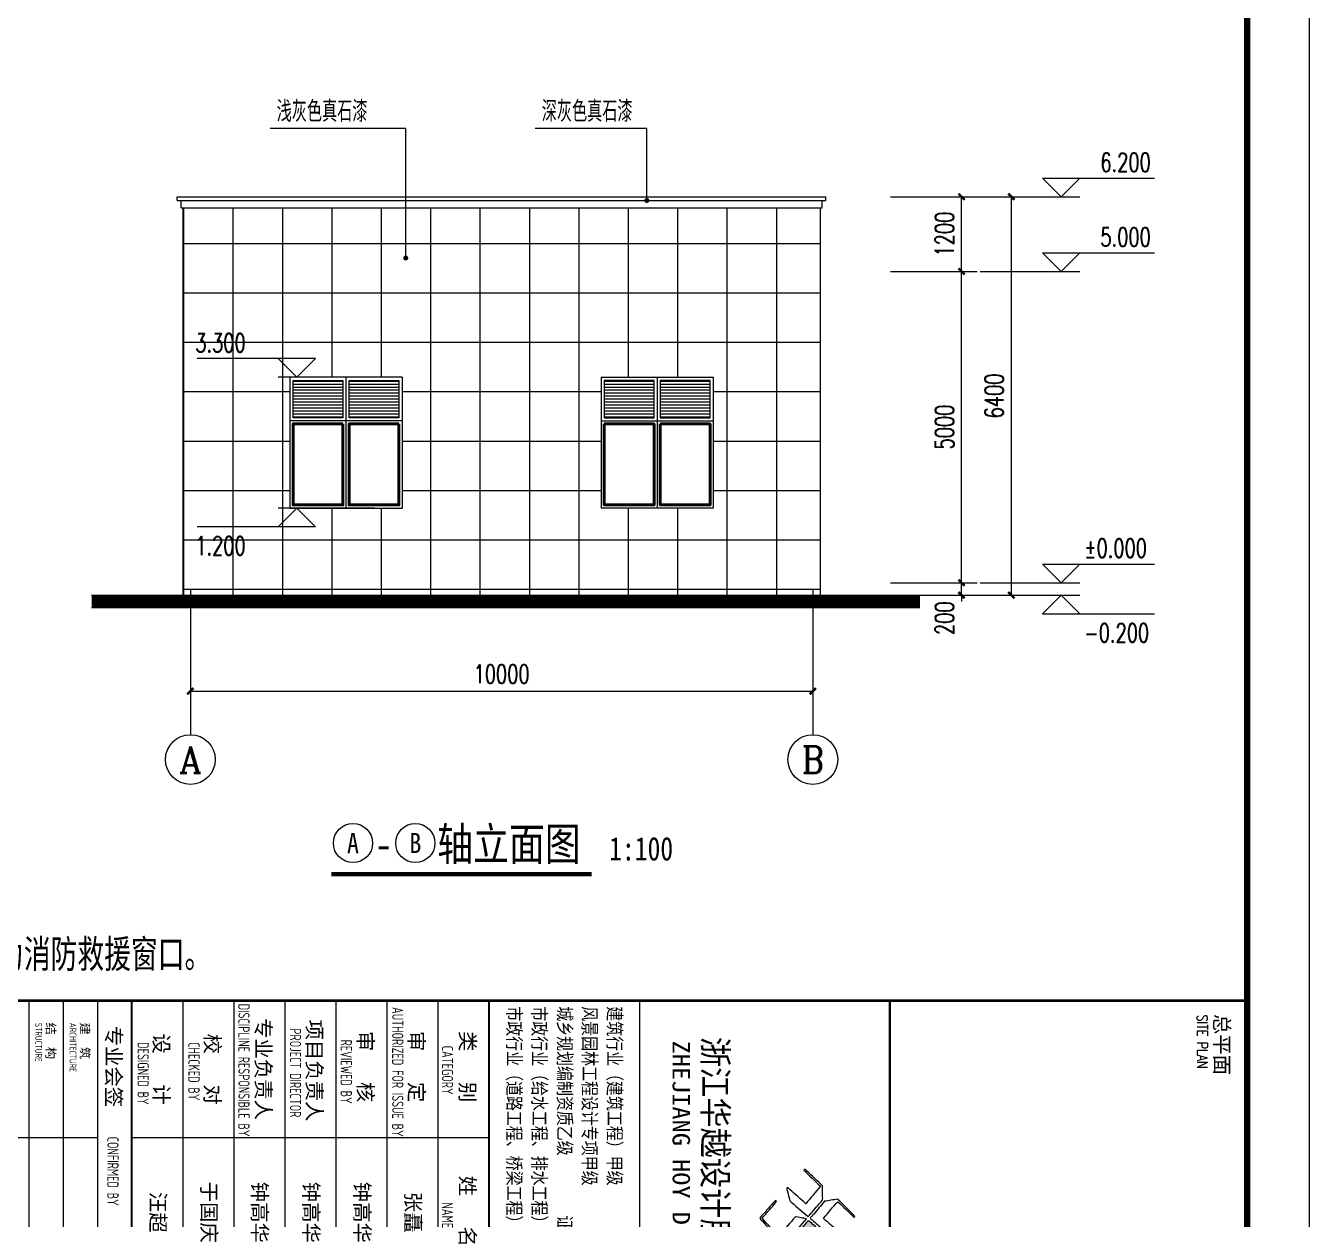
# Model space of a CAD drawing. Extents: x 1885024 to 2490229, y 18495599 to 18794495.
# Drawn here: x 2459709 to 2480333, y 18533948 to 18553123 of the extents above; entities that cross this region are included whole.
import ezdxf
from ezdxf.enums import TextEntityAlignment as Align

# ---------------------------------------------------------------- set-up
doc = ezdxf.new("R2010")
doc.units = 0
doc.header["$LTSCALE"] = 1000
doc.header["$MEASUREMENT"] = 0
doc.linetypes.add('DASH', pattern=[0.35, 0.25, -0.1])
doc.layers.get('Defpoints').update_dxf_attribs({"color": 250})
doc.layers.add('0 - 已设计道路边线', color=150, linetype='Continuous', lineweight=50)
for name, color, linetype in [('0 - 转弯半径', 10, 'Continuous'), ('AXIS_TEXT', 7, 'Continuous'), ('AXIS_外部', 171, 'Continuous'), ('DIM_ELEV', 145, 'Continuous'), ('DIM_LEAD', 145, 'Continuous'), ('DIM_SYMB', 165, 'Continuous'), ('PUB_DIM', 161, 'Continuous'), ('PUB_TEXT', 7, 'Continuous'), ('PUB_TITLE', 4, 'Continuous'), ('TK', 4, 'Continuous')]:
    doc.layers.add(name, color=color, linetype=linetype)
doc.styles.add('-宋体', font='', dxfattribs={"width": 0.8})
doc.styles.add('_TCH_AXIS', font='COMPLEX', dxfattribs={"bigfont": 'GBCBIG'})
doc.styles.add('_TCH_DIM', font='SIMPLEX', dxfattribs={"bigfont": 'GBCBIG'})
doc.styles.add('_TCH_DIM_T3', font='SIMPLEX', dxfattribs={"width": 0.705882, "bigfont": 'GBCBIG'})
doc.styles.add('COMPLEX', font='COMPLEX')
doc.styles.add('HT', font='simhei.ttf', dxfattribs={"width": 0.7})
doc.styles.add('ROMANS', font='romans', dxfattribs={"width": 0.65, "height": 231.275})
doc.styles.add('TSSD_REIN', font='tssdeng.shx', dxfattribs={"width": 0.7, "bigfont": 'tssdchn.shx'})
doc.styles.add('YAYA', font='', dxfattribs={"width": 0.8, "height": 1})
doc.styles.add('图签宋体', font='', dxfattribs={"height": 300})
doc.styles.add('图签黑体', font='simhei.ttf', dxfattribs={"height": 550})
doc.styles.get('-宋体').set_extended_font_data('SimSun')
doc.styles.get('YAYA').set_extended_font_data('SimSun')
doc.styles.get('图签宋体').set_extended_font_data('NSimSun')
doc.dimstyles.new('_TCH_ARCH&&100', dxfattribs={"dimtxt": 297.5, "dimasz": 100, "dimexe": 250, "dimexo": 300, "dimgap": 126.25, "dimtad": 1, "dimdec": 0, "dimzin": 0, "dimdsep": 46, "dimtxsty": '_TCH_DIM_T3', "dimblk": 'ARCHTICK', "dimcen": 0.09, "dimclrt": 7, "dimazin": 2, "dimtfac": 1, "dimtdec": 0, "dimtix": 1, "dimtmove": 2, "dimatfit": 3, "dimfxl": 0, "dimtolj": 1, "dimtzin": 0, "dimarcsym": 0})

# ---------------------------------------------------------------- blocks, each defined once
blk = doc.blocks.new('A$C053D6479')
at = {"layer": 'PUB_TITLE'}
h = blk.add_hatch(color=256, dxfattribs=at)
h.dxf.hatch_style = 1
edge = h.paths.add_edge_path()
edge.add_spline(control_points=[(1026, 827), (1105, 920), (1188, 1008), (1266, 1102)], knot_values=[13, 13, 13, 13, 14, 14, 14, 14], degree=3, periodic=0)
edge.add_spline(control_points=[(1266, 1102), (1258, 1111), (1249, 1119), (1239, 1116)], knot_values=[12, 12, 12, 12, 13, 13, 13, 13], degree=3, periodic=0)
edge.add_spline(control_points=[(1239, 1116), (1210, 1107), (1179, 1092), (1144, 1077)], knot_values=[11, 11, 11, 11, 12, 12, 12, 12], degree=3, periodic=0)
edge.add_spline(control_points=[(1144, 1077), (1109, 1063), (1069, 1053), (1047, 1038)], knot_values=[10, 10, 10, 10, 11, 11, 11, 11], degree=3, periodic=0)
edge.add_spline(control_points=[(1047, 1038), (1028, 1026), (1007, 992), (991, 972)], knot_values=[9, 9, 9, 9, 10, 10, 10, 10], degree=3, periodic=0)
edge.add_spline(control_points=[(991, 972), (942, 913), (899, 868), (849, 810)], knot_values=[8, 8, 8, 8, 9, 9, 9, 9], degree=3, periodic=0)
edge.add_spline(control_points=[(849, 810), (842, 801), (822, 776), (822, 775)], knot_values=[7, 7, 7, 7, 8, 8, 8, 8], degree=3, periodic=0)
edge.add_spline(control_points=[(822, 775), (823, 771), (848, 752), (859, 744)], knot_values=[6, 6, 6, 6, 7, 7, 7, 7], degree=3, periodic=0)
edge.add_spline(control_points=[(859, 744), (949, 670), (1035, 592), (1122, 521)], knot_values=[5, 5, 5, 5, 6, 6, 6, 6], degree=3, periodic=0)
edge.add_spline(control_points=[(1122, 521), (1153, 527), (1185, 530), (1217, 533)], knot_values=[4, 4, 4, 4, 5, 5, 5, 5], degree=3, periodic=0)
edge.add_spline(control_points=[(1217, 533), (1246, 535), (1293, 532), (1316, 542)], knot_values=[3, 3, 3, 3, 4, 4, 4, 4], degree=3, periodic=0)
edge.add_spline(control_points=[(1316, 542), (1327, 547), (1338, 565), (1349, 579)], knot_values=[2, 2, 2, 2, 3, 3, 3, 3], degree=3, periodic=0)
edge.add_spline(control_points=[(1349, 579), (1423, 670), (1507, 759), (1572, 848)], knot_values=[1, 1, 1, 1, 2, 2, 2, 2], degree=3, periodic=0)
edge.add_spline(control_points=[(1572, 848), (1564, 852), (1561, 861), (1551, 862)], knot_values=[0, 0, 0, 0, 1, 1, 1, 1], degree=3, periodic=0)
edge.add_spline(control_points=[(1551, 862), (1469, 769), (1393, 671), (1310, 579)], knot_values=[15, 15, 15, 15, 16, 16, 16, 16], degree=3, periodic=0)
edge.add_spline(control_points=[(1310, 579), (1216, 662), (1118, 742), (1026, 827)], knot_values=[14, 14, 14, 14, 15, 15, 15, 15], degree=3, periodic=0)
at = {"layer": 'TK'}
for points, knots in [([(1031, 1298), (1066, 1286), (1054, 1262), (1045, 1224), (1036, 1188), (1031, 1158), (1024, 1121), (1020, 1104), (1017, 1085), (1012, 1071), (1004, 1052), (976, 1026), (956, 1003), (906, 946), (866, 899), (814, 839), (806, 829), (789, 806), (787, 806), (777, 804), (728, 856), (719, 864), (651, 922), (580, 978), (514, 1036), (509, 1106), (488, 1176), (479, 1247), (570, 1343), (663, 1436), (758, 1526), (764, 1523), (768, 1518), (774, 1515), (693, 1422), (599, 1343), (520, 1249), (607, 1171), (698, 1096), (789, 1021), (874, 1109), (950, 1206), (1031, 1298)], [0, 0, 0, 0, 1, 1, 1, 2, 2, 2, 3, 3, 3, 4, 4, 4, 5, 5, 5, 6, 6, 6, 7, 7, 7, 8, 8, 8, 9, 9, 9, 10, 10, 10, 11, 11, 11, 12, 12, 12, 13, 13, 13, 14, 14, 14, 14]), ([(1551, 862), (1561, 861), (1564, 852), (1572, 848), (1507, 759), (1423, 670), (1349, 579), (1338, 565), (1327, 547), (1316, 542), (1293, 532), (1246, 535), (1217, 533), (1185, 530), (1153, 527), (1122, 521), (1035, 592), (949, 670), (859, 744), (848, 752), (823, 771), (822, 775), (822, 776), (842, 801), (849, 810), (899, 868), (942, 913), (991, 972), (1007, 992), (1028, 1026), (1047, 1038), (1069, 1053), (1109, 1063), (1144, 1077), (1179, 1092), (1210, 1107), (1239, 1116), (1249, 1119), (1258, 1111), (1266, 1102), (1188, 1008), (1105, 920), (1026, 827), (1118, 742), (1216, 662), (1310, 579), (1393, 671), (1469, 769), (1551, 862)], [0, 0, 0, 0, 1, 1, 1, 2, 2, 2, 3, 3, 3, 4, 4, 4, 5, 5, 5, 6, 6, 6, 7, 7, 7, 8, 8, 8, 9, 9, 9, 10, 10, 10, 11, 11, 11, 12, 12, 12, 13, 13, 13, 14, 14, 14, 15, 15, 15, 16, 16, 16, 16]), ([(555, 949), (624, 891), (699, 833), (760, 773), (689, 691), (614, 604), (539, 517), (529, 505), (516, 487), (506, 482), (492, 475), (469, 472), (452, 467), (416, 456), (383, 448), (342, 438), (323, 433), (297, 422), (293, 440), (291, 452), (313, 470), (322, 480), (400, 566), (477, 652), (553, 736), (460, 815), (366, 894), (270, 970), (183, 883), (101, 791), (16, 703), (-18, 714), (9, 735), (28, 755), (103, 838), (192, 930), (266, 1005), (319, 1009), (387, 1005), (442, 1007), (456, 1008), (472, 1011), (485, 1007), (507, 1000), (534, 967), (555, 949)], [0, 0, 0, 0, 1, 1, 1, 2, 2, 2, 3, 3, 3, 4, 4, 4, 5, 5, 5, 6, 6, 6, 7, 7, 7, 8, 8, 8, 9, 9, 9, 10, 10, 10, 11, 11, 11, 12, 12, 12, 13, 13, 13, 14, 14, 14, 15, 15, 15, 15]), ([(1097, 490), (1100, 425), (1106, 361), (1107, 294), (1018, 207), (925, 121), (830, 33), (818, 21), (800, 0), (787, 0), (768, -1), (725, 49), (712, 60), (662, 103), (616, 143), (568, 186), (545, 207), (518, 224), (499, 250), (501, 259), (511, 261), (516, 267), (609, 192), (696, 111), (785, 33), (883, 118), (977, 208), (1070, 298), (992, 373), (892, 456), (803, 534), (791, 544), (768, 561), (766, 569), (761, 588), (776, 634), (780, 655), (785, 690), (788, 721), (795, 746), (897, 661), (998, 576), (1097, 490)], [0, 0, 0, 0, 1, 1, 1, 2, 2, 2, 3, 3, 3, 4, 4, 4, 5, 5, 5, 6, 6, 6, 7, 7, 7, 8, 8, 8, 9, 9, 9, 10, 10, 10, 11, 11, 11, 12, 12, 12, 13, 13, 13, 14, 14, 14, 14])]:
    blk.add_open_spline(points, degree=3, knots=knots, dxfattribs=at)
blk = doc.blocks.new('GeYuanFrame_51638672', base_point=(18.76, 4.34))
at = {"layer": 'PUB_TITLE'}
for points in [[(554.76, 235.14), (554.76, 292.54)], [(554.76, 202.14), (554.76, 229.64)]]:
    blk.add_lwpolyline(points, dxfattribs=at)
at = {"layer": 'TK'}
for p, q in [((43.76, 414.34), (602.76, 414.34)), ((532.76, 316.74), (602.76, 316.74)), ((532.76, 284.34), (602.76, 284.34)), ((532.76, 276.14), (602.76, 276.14)), ((532.76, 267.94), (602.76, 267.94)), ((532.76, 259.74), (602.76, 259.74)), ((532.76, 251.54), (602.76, 251.54)), ((532.76, 243.34), (602.76, 243.34)), ((532.76, 235.14), (602.76, 235.14)), ((532.76, 235.14), (602.76, 235.14))]:
    blk.add_line(p, q, dxfattribs=at)
for points in [[(18.76, 424.34), (612.76, 424.34), (612.76, 4.34), (18.76, 4.34), (18.76, 424.34)], [(532.76, 292.54), (602.76, 292.54)], [(532.76, 235.14), (602.76, 235.14)], [(532.76, 229.64), (602.76, 229.64)], [(532.76, 224.14), (602.76, 224.14)], [(532.76, 218.64), (602.76, 218.64)]]:
    blk.add_lwpolyline(points, dxfattribs=at)
at = {"layer": 'TK', "const_width": 1}
blk.add_lwpolyline([(602.76, 414.34), (43.76, 414.34), (43.76, 14.34), (602.76, 14.34)], close=True, dxfattribs=at)
at = {"layer": 'TK'}
for points, const_width in [([(532.76, 414.34), (532.76, 14.34)], 0.4), ([(532.76, 356.95), (602.76, 356.95)], 0.35), ([(532.76, 292.54), (602.76, 292.54)], 0.35), ([(532.76, 292.54), (602.76, 292.54)], 0.35), ([(532.76, 235.14), (602.76, 235.14)], 0.35)]:
    blk.add_lwpolyline(points, dxfattribs=dict(at, const_width=const_width))
at = {"layer": 'PUB_TITLE', "xscale": 0.01000000000021828, "yscale": 0.01000000000021828, "zscale": 0.01}
blk.add_blockref('A$C053D6479', (559.86, 336.08), dxfattribs=at)
at = {"layer": 'TK', "style": '图签宋体'}
for s, height, p in [('总平面', 2.4, (534.9, 409.1)), ('类   别', 2.4, (537.65, 287.9)), ('姓   名', 2.4, (560.87, 287.9)), ('审   定', 2.4, (537.65, 279.7)), ('审   核', 2.4, (537.65, 271.5)), ('项目负责人', 2.4, (535.8, 263.3)), ('专业负责人', 2.4, (535.56, 255.1)), ('校   对', 2.4, (538.06, 246.9)), ('设   计', 2.4, (538.03, 238.7)), ('专业会签', 2.4, (536.79, 231.05)), ('建  筑', 1.44, (536.28, 226.92)), ('结  构', 1.44, (536.28, 221.42))]:
    blk.add_text(s, height=height, dxfattribs=at).set_placement(p)
at = {"layer": 'TK'}
for s, height, style, width, p in [('SITE PLAN', 1.697, 'ROMANS', 0.76, (535.02, 406.31)), ('建筑行业（建筑工程）甲级           证书编号:A133002877', 2.2, '-宋体', 0.8, (533.67, 311.64)), ('风景园林工程设计专项甲级           证书编号:A133002877', 2.2, '-宋体', 0.8, (533.67, 307.62)), ('城乡规划编制资质乙级        证书编号:[浙]城规编(142069)', 2.2, '-宋体', 0.8, (533.67, 303.63)), ('市政行业（给水工程、排水工程）乙级 证书编号:A233029948', 2.2, '-宋体', 0.8, (533.67, 299.55)), ('市政行业（道路工程、桥梁工程）乙级 证书编号:A233029948', 2.2, '-宋体', 0.8, (533.67, 295.5)), ('CATEGORY', 1.8, 'TSSD_REIN', 0.7, (539.99, 284.98)), ('NAME', 1.8, 'TSSD_REIN', 0.7, (565.18, 284.98)), ('AUTHORIZED FOR ISSUE BY', 1.8, 'TSSD_REIN', 0.7, (533.79, 276.98)), ('REVIEWED BY', 1.8, 'TSSD_REIN', 0.7, (539.03, 268.72)), ('PROJECT DIRECTOR', 1.8, 'TSSD_REIN', 0.7, (537.22, 260.55)), ('DISCIPLINE RESPONSIBLE BY', 1.8, 'TSSD_REIN', 0.7, (533.25, 252.28)), ('CHECKED BY', 1.8, 'TSSD_REIN', 0.7, (539.42, 244.25)), ('DESIGNED BY', 1.8, 'TSSD_REIN', 0.7, (539.43, 236.08)), ('CONFIRMED BY', 1.8, 'TSSD_REIN', 0.7, (554.61, 231.23)), ('ARCHITECTURE', 1.08, 'TSSD_REIN', 0.7, (536.32, 225.15)), ('STRUCTURE', 1.08, 'TSSD_REIN', 0.7, (536.32, 219.65))]:
    blk.add_text(s, height=height, dxfattribs=dict(at, style=style, width=width)).set_placement(p)
for s, height, style, width, p in [('浙江华越设计股份有限公司', 3.96, 'HT', 0.9, (567.74, 328.97)), ('ZHEJIANG HOY DESIGN CO.,LTD', 2.8, '图签黑体', 1.11, (567.73, 323.1))]:
    blk.add_text(s, height=height, dxfattribs=dict(at, style=style, width=width)).set_placement(p, align=Align.MIDDLE)
at = {"layer": 'TK', "char_height": 2.4, "width": 24, "attachment_point": 5, "style": '图签宋体'}
for s, insert in [('张矗', (566.76, 280.21)), ('钟高华', (566.76, 272.04)), ('钟高华', (566.76, 263.84)), ('钟高华', (566.76, 255.57)), ('于国庆', (566.76, 247.44)), ('汪超', (566.76, 239.24))]:
    blk.add_mtext(s, dxfattribs=dict(at, insert=insert))
blk = doc.blocks.new('_ArchTick')
at = {"color": 0, "linetype": 'ByBlock', "const_width": 0.4}
blk.add_lwpolyline([(-0.5, -0.5), (0.5, 0.5)], dxfattribs=at)
blk = doc.blocks.new('*D101')
at = {"layer": 'AXIS_外部', "color": 0, "lineweight": -2}
for p, q in [((2462355, 18543775), (2462355, 18542183)), ((2472355, 18543775), (2472355, 18542183)), ((2462355, 18542433), (2472355, 18542433))]:
    blk.add_line(p, q, dxfattribs=at)
at = {"layer": 'Defpoints', "color": 0}
for p in [(2462355, 18544075), (2472355, 18544075), (2472355, 18542433)]:
    blk.add_point(p, dxfattribs=at)
at = {"layer": 'AXIS_外部', "color": 0, "lineweight": -2, "xscale": 100, "yscale": 100, "zscale": 100, "rotation": 180}
blk.add_blockref('_ArchTick', (2462355, 18542433), dxfattribs=at)
at = {"layer": 'AXIS_外部', "color": 0, "lineweight": -2, "xscale": 100, "yscale": 100, "zscale": 100}
blk.add_blockref('_ArchTick', (2472355, 18542433), dxfattribs=at)
at = {"layer": 'AXIS_外部', "color": 7, "insert": (2467355, 18542708), "char_height": 297.5, "attachment_point": 5, "style": '_TCH_DIM_T3'}
blk.add_mtext('\\A1;10000', dxfattribs=at)
blk = doc.blocks.new('*D102')
at = {"layer": 'Defpoints', "color": 0}
for p in [(2473304, 18550375), (2475545, 18550375), (2473304, 18543975)]:
    blk.add_point(p, dxfattribs=at)
at = {"layer": 'PUB_DIM', "color": 0, "lineweight": -2}
for p, q in [((2473604, 18550375), (2475795, 18550375)), ((2475545, 18543975), (2475545, 18550375)), ((2473604, 18543975), (2475795, 18543975))]:
    blk.add_line(p, q, dxfattribs=at)
at = {"layer": 'PUB_DIM', "color": 0, "lineweight": -2, "xscale": 100, "yscale": 100, "zscale": 100}
for p, rotation in [((2475545, 18550375), 90), ((2475545, 18543975), 270)]:
    blk.add_blockref('_ArchTick', p, dxfattribs=dict(at, rotation=rotation))
at = {"layer": 'PUB_DIM', "color": 7, "insert": (2475270, 18547175), "char_height": 297.5, "attachment_point": 5, "rotation": 90, "style": '_TCH_DIM_T3'}
blk.add_mtext('\\A1;6400', dxfattribs=at)
blk = doc.blocks.new('*D103')
at = {"layer": 'Defpoints', "color": 0}
for p in [(2473304, 18544175), (2474745, 18544175), (2473304, 18543975)]:
    blk.add_point(p, dxfattribs=at)
at = {"layer": 'PUB_DIM', "color": 0, "lineweight": -2}
for p, q in [((2473604, 18544175), (2474995, 18544175)), ((2474745, 18544175), (2474745, 18544275)), ((2474745, 18543975), (2474745, 18544175)), ((2473604, 18543975), (2474995, 18543975)), ((2474745, 18543975), (2474745, 18543875))]:
    blk.add_line(p, q, dxfattribs=at)
at = {"layer": 'PUB_DIM', "color": 0, "lineweight": -2, "xscale": 100, "yscale": 100, "zscale": 100}
for p, rotation in [((2474745, 18544175), 270), ((2474745, 18543975), 90)]:
    blk.add_blockref('_ArchTick', p, dxfattribs=dict(at, rotation=rotation))
at = {"layer": 'PUB_DIM', "color": 7, "insert": (2474470, 18543605), "char_height": 297.5, "attachment_point": 5, "rotation": 90, "style": '_TCH_DIM_T3'}
blk.add_mtext('\\A1;200', dxfattribs=at)
blk = doc.blocks.new('*D104')
at = {"layer": 'Defpoints', "color": 0}
for p in [(2473304, 18549175), (2474745, 18549175), (2473304, 18544175)]:
    blk.add_point(p, dxfattribs=at)
at = {"layer": 'PUB_DIM', "color": 0, "lineweight": -2}
for p, q in [((2473604, 18549175), (2474995, 18549175)), ((2474745, 18544175), (2474745, 18549175)), ((2473604, 18544175), (2474995, 18544175))]:
    blk.add_line(p, q, dxfattribs=at)
at = {"layer": 'PUB_DIM', "color": 0, "lineweight": -2, "xscale": 100, "yscale": 100, "zscale": 100}
for p, rotation in [((2474745, 18549175), 90), ((2474745, 18544175), 270)]:
    blk.add_blockref('_ArchTick', p, dxfattribs=dict(at, rotation=rotation))
at = {"layer": 'PUB_DIM', "color": 7, "insert": (2474470, 18546675), "char_height": 297.5, "attachment_point": 5, "rotation": 90, "style": '_TCH_DIM_T3'}
blk.add_mtext('\\A1;5000', dxfattribs=at)
blk = doc.blocks.new('*D105')
at = {"layer": 'Defpoints', "color": 0}
for p in [(2473304, 18550375), (2474745, 18550375), (2473304, 18549175)]:
    blk.add_point(p, dxfattribs=at)
at = {"layer": 'PUB_DIM', "color": 0, "lineweight": -2}
for p, q in [((2473604, 18550375), (2474995, 18550375)), ((2474745, 18549175), (2474745, 18550375)), ((2473604, 18549175), (2474995, 18549175))]:
    blk.add_line(p, q, dxfattribs=at)
at = {"layer": 'PUB_DIM', "color": 0, "lineweight": -2, "xscale": 100, "yscale": 100, "zscale": 100}
for p, rotation in [((2474745, 18550375), 90), ((2474745, 18549175), 270)]:
    blk.add_blockref('_ArchTick', p, dxfattribs=dict(at, rotation=rotation))
at = {"layer": 'PUB_DIM', "color": 7, "insert": (2474470, 18549775), "char_height": 297.5, "attachment_point": 5, "rotation": 90, "style": '_TCH_DIM_T3'}
blk.add_mtext('\\A1;1200', dxfattribs=at)
blk = doc.blocks.new('_AXISO')
blk.add_circle((0, 0), 0.5)
at = {"layer": 'AXIS_TEXT', "style": 'COMPLEX', "width": 1.041667}
blk.add_attdef('A', text='', height=0.56, dxfattribs=at).set_placement((-0.25, -0.28), (0.25, -0.28), align=Align.FIT)

msp = doc.modelspace()

# ---------------------------------------------------------------- hatches: boundary and pattern name
at = {"linetype": 'DASH'}
h = msp.add_hatch(dxfattribs=at)
h.set_pattern_fill('ANSI37,_O', color=250, scale=500, angle=45)
h.set_pattern_definition([(90, (177837.6, 172724.7), (-793.75, 2e-13), []), (180, (177837.6, 172724.7), (-2e-13, -793.75), [])])
h.paths.add_polyline_path([(2472475.4, 18550194.7), (2462235.4, 18550194.7), (2462235.4, 18543974.7), (2472475.4, 18543974.7)])
h.paths.add_polyline_path([(2465816.5, 18549370.5, -1), (2465816.5, 18549410.5, -1)], flags=16)
h.paths.add_polyline_path([(2463955.4, 18545374.7), (2465755.4, 18545374.7), (2465755.4, 18547474.7), (2463955.4, 18547474.7)], flags=16)
h.paths.add_polyline_path([(2468955.4, 18545374.7), (2470755.4, 18545374.7), (2470755.4, 18547474.7), (2468955.4, 18547474.7)], flags=16)
h = msp.add_hatch()
h.set_pattern_fill('ANSI31', color=252, scale=30, angle=135, style=0)
h.set_pattern_definition([(180, (14433.69, 0), (-1e-14, -47.625), [])])
h.paths.add_polyline_path([(2464805.4, 18546824.7), (2464005.4, 18546824.7), (2464005.4, 18547424.7), (2464805.4, 18547424.7)])
h.paths.add_polyline_path([(2465705.4, 18546824.7), (2464905.4, 18546824.7), (2464905.4, 18547424.7), (2465705.4, 18547424.7)])
h = msp.add_hatch()
h.set_pattern_fill('ANSI31', color=252, scale=30, angle=135, style=0)
h.set_pattern_definition([(7e-15, (4920277.018, 0), (1e-14, -47.625), [])])
h.paths.add_polyline_path([(2469905.4, 18546824.7), (2470705.4, 18546824.7), (2470705.4, 18547424.7), (2469905.4, 18547424.7)])
h.paths.add_polyline_path([(2469005.4, 18546824.7), (2469805.4, 18546824.7), (2469805.4, 18547424.7), (2469005.4, 18547424.7)])

# ---------------------------------------------------------------- linework, layer by layer
for p, q in [((2462145.4, 18550374.7), (2472565.4, 18550374.7)), ((2462145.4, 18550314.7), (2462145.4, 18550374.7)), ((2462145.4, 18550314.7), (2472565.4, 18550314.7)), ((2462205.4, 18550194.7), (2462205.4, 18550314.7)), ((2462235.4, 18550374.7), (2472475.4, 18550374.7)), ((2472505.4, 18550194.7), (2472505.4, 18550314.7)), ((2472565.4, 18550314.7), (2472565.4, 18550374.7)), ((2462205.4, 18550194.7), (2472505.4, 18550194.7)), ((2462235.4, 18550194.7), (2462235.4, 18543974.7)), ((2472475.4, 18550194.7), (2472475.4, 18543974.7)), ((2465755.4, 18547474.7), (2463955.4, 18547474.7)), ((2463955.4, 18547474.7), (2463955.4, 18545374.7)), ((2468955.4, 18547474.7), (2470755.4, 18547474.7)), ((2470755.4, 18547474.7), (2470755.4, 18545374.7)), ((2463955.4, 18545374.7), (2465755.4, 18545374.7)), ((2470755.4, 18545374.7), (2468955.4, 18545374.7))]:
    msp.add_line(p, q)
for points in [[(2464805.4, 18546824.7), (2464005.4, 18546824.7), (2464005.4, 18547424.7), (2464805.4, 18547424.7)], [(2465705.4, 18546824.7), (2464905.4, 18546824.7), (2464905.4, 18547424.7), (2465705.4, 18547424.7)], [(2469005.4, 18546824.7), (2469805.4, 18546824.7), (2469805.4, 18547424.7), (2469005.4, 18547424.7)], [(2469905.4, 18546824.7), (2470705.4, 18546824.7), (2470705.4, 18547424.7), (2469905.4, 18547424.7)]]:
    msp.add_lwpolyline(points, close=True)
at = {"const_width": 200}
msp.add_lwpolyline([(2460767.5, 18543874.7), (2474077.2, 18543874.7)], dxfattribs=at)
for points in [[(2460767.5, 18543974.7), (2474077.2, 18543974.7)], [(2460767.5, 18543774.7), (2474077.2, 18543774.7)]]:
    msp.add_lwpolyline(points)
at = {"layer": '0 - 已设计道路边线', "ltscale": 0.01}
for points in [[(2464805.4, 18546724.7), (2464005.4, 18546724.7), (2464005.4, 18545424.7), (2464805.4, 18545424.7)], [(2465705.4, 18546724.7), (2464905.4, 18546724.7), (2464905.4, 18545424.7), (2465705.4, 18545424.7)], [(2469005.4, 18546724.7), (2469805.4, 18546724.7), (2469805.4, 18545424.7), (2469005.4, 18545424.7)], [(2469905.4, 18546724.7), (2470705.4, 18546724.7), (2470705.4, 18545424.7), (2469905.4, 18545424.7)]]:
    msp.add_lwpolyline(points, close=True, dxfattribs=at)
at = {"layer": '0 - 转弯半径', "color": 0}
for p, q in [((2463955.4, 18547474.7), (2463955.4, 18545374.7)), ((2464855.4, 18547474.7), (2464855.4, 18545374.7)), ((2465755.4, 18547474.7), (2465755.4, 18545374.7)), ((2468955.4, 18547474.7), (2468955.4, 18545374.7)), ((2469855.4, 18547474.7), (2469855.4, 18545374.7)), ((2470755.4, 18547474.7), (2470755.4, 18545374.7)), ((2465755.4, 18546774.7), (2463955.4, 18546774.7)), ((2468955.4, 18546774.7), (2470755.4, 18546774.7)), ((2464855.4, 18545374.7), (2465755.4, 18545374.7)), ((2469855.4, 18545374.7), (2468955.4, 18545374.7))]:
    msp.add_line(p, q, dxfattribs=at)
at = {"layer": 'AXIS_外部'}
for p, q in [((2462355.4, 18544055.4), (2462355.4, 18541733.3)), ((2472355.4, 18544055.4), (2472355.4, 18541733.3))]:
    msp.add_line(p, q, dxfattribs=at)
at = {"layer": 'DIM_ELEV'}
for p, q in [((2464363.4, 18547774.7), (2462463.4, 18547774.7)), ((2464063.4, 18547474.7), (2463763.4, 18547774.7)), ((2464063.4, 18547474.7), (2464363.4, 18547774.7)), ((2465313.4, 18547474.7), (2463763.4, 18547474.7)), ((2464063.4, 18545374.7), (2463763.4, 18545074.7)), ((2465313.4, 18545374.7), (2463763.4, 18545374.7)), ((2464063.4, 18545374.7), (2464363.4, 18545074.7)), ((2464363.4, 18545074.7), (2462463.4, 18545074.7))]:
    msp.add_line(p, q, dxfattribs=at)
at = {"layer": 'DIM_LEAD'}
for p, q in [((2465816.5, 18551472.9), (2463636.9, 18551472.9)), ((2465816.5, 18549390.5), (2465816.5, 18551472.9)), ((2465816.5, 18549390.5), (2465816.5, 18551472.9)), ((2469688.8, 18551472.9), (2467896.1, 18551472.9)), ((2469688.8, 18550314.7), (2469688.8, 18551472.9)), ((2469688.8, 18550314.7), (2469688.8, 18551472.9))]:
    msp.add_line(p, q, dxfattribs=at)
at = {"layer": 'DIM_LEAD', "const_width": 40}
for points in [[(2469688.8, 18550294.7, 1), (2469688.8, 18550334.7, 1)], [(2469688.8, 18550294.7, 1), (2469688.8, 18550334.7, 1)], [(2465816.5, 18549370.5, 1), (2465816.5, 18549410.5, 1)], [(2465816.5, 18549370.5, 1), (2465816.5, 18549410.5, 1)]]:
    msp.add_lwpolyline(points, format="xyb", close=True, dxfattribs=at)
at = {"layer": 'DIM_SYMB', "const_width": 70}
msp.add_lwpolyline([(2464617.5, 18539493.1), (2468803.9, 18539493.1)], dxfattribs=at)
at = {"layer": 'PUB_DIM'}
for p, q in [((2476345.5, 18550374.7), (2476045.5, 18550674.7)), ((2476045.5, 18550674.7), (2477845.5, 18550674.7)), ((2476345.5, 18550374.7), (2476645.5, 18550674.7)), ((2475045.5, 18550374.7), (2476645.5, 18550374.7)), ((2476345.5, 18549174.7), (2476045.5, 18549474.7)), ((2476045.5, 18549474.7), (2477845.5, 18549474.7)), ((2476345.5, 18549174.7), (2476645.5, 18549474.7)), ((2475045.5, 18549174.7), (2476645.5, 18549174.7)), ((2476345.5, 18544174.7), (2476045.5, 18544474.7)), ((2476045.5, 18544474.7), (2477845.5, 18544474.7)), ((2476345.5, 18544174.7), (2476645.5, 18544474.7)), ((2475045.5, 18544174.7), (2476645.5, 18544174.7)), ((2475045.5, 18543974.7), (2476645.5, 18543974.7)), ((2476345.5, 18543974.7), (2476045.5, 18543674.7)), ((2476345.5, 18543974.7), (2476645.5, 18543674.7)), ((2476045.5, 18543674.7), (2477845.5, 18543674.7))]:
    msp.add_line(p, q, dxfattribs=at)
at = {"layer": 'PUB_TEXT'}
for centre in [(2464967.5, 18539992.9), (2465970, 18539992.9)]:
    msp.add_circle(centre, 315, dxfattribs=at)

# ---------------------------------------------------------------- block references
at = {"xscale": 100, "yscale": 100, "zscale": 100, "rotation": 270}
msp.add_blockref('GeYuanFrame_51638672', (2438332.5, 18588861.4), dxfattribs=at)
at = {"layer": 'AXIS_外部'}
ref = msp.add_blockref('_AXISO', (2462355.4, 18541333.3), dxfattribs=dict(at, xscale=800, yscale=800, zscale=800))
ref.add_attrib('A', 'A', dxfattribs={"layer": 'AXIS_TEXT', "height": 425.2, "style": '_TCH_AXIS'}).set_placement((2462173.1, 18541120.7), (2462537.6, 18541120.7), align=Align.FIT)
ref = msp.add_blockref('_AXISO', (2472355.4, 18541333.3), dxfattribs=dict(at, xscale=800, yscale=800, zscale=800))
ref.add_attrib('A', 'B', dxfattribs={"layer": 'AXIS_TEXT', "height": 435.3, "style": '_TCH_AXIS'}).set_placement((2472179.2, 18541115.7), (2472531.5, 18541115.7), align=Align.FIT)

# ---------------------------------------------------------------- texts
at = {"layer": 'PUB_TEXT', "style": '_TCH_DIM'}
for s, p in [('浅灰色真石漆', (2463741.9, 18551577.9)), ('深灰色真石漆', (2468001.1, 18551577.9))]:
    msp.add_text(s, height=337.59, dxfattribs=at).set_placement(p)
at = {"layer": 'PUB_TEXT'}
for s, height, style, width, p in [('6.200', 297.5, '_TCH_DIM', 0.705882, (2476975.5, 18550779.7)), ('5.000', 297.5, '_TCH_DIM', 0.705882, (2476975.5, 18549579.7)), ('3.300', 297.5, '_TCH_DIM', 0.705882, (2462433.4, 18547879.7)), ('1.200', 297.5, '_TCH_DIM', 0.705882, (2462433.4, 18544619.7)), ('%%P0.000', 297.5, '_TCH_DIM', 0.705882, (2476715.5, 18544579.7)), ('-0.200', 297.5, '_TCH_DIM', 0.705882, (2476715.5, 18543219.7)), ('轴立面图', 528.69, 'YAYA', 0.8, (2466320, 18539712.9)), ('1:100', 377.64, 'YAYA', 0.8, (2469083.9, 18539712.9)), ('-', 528.7, 'YAYA', 0.8, (2465317.5, 18539712.9)), ('”所示均为消防救援窗口。', 450.633, 'HT', 0.7, (2457529.3, 18537987.2))]:
    msp.add_text(s, height=height, dxfattribs=dict(at, style=style, width=width)).set_placement(p)
at = {"layer": 'PUB_TEXT', "style": 'YAYA'}
for s, height, width, p, p2 in [('A', 326.3, 1.022857, (2464872.1, 18539829.8), (2465063, 18539829.8)), ('B', 324.3, 1.046784, (2465872.9, 18539830.7), (2466067.1, 18539830.7))]:
    msp.add_text(s, height=height, dxfattribs=dict(at, width=width)).set_placement(p, p2, align=Align.FIT)

# ---------------------------------------------------------------- dimensions: what is measured, and where the dimension line sits
at = {"layer": 'AXIS_外部'}
dim = msp.add_aligned_dim(p1=(2462355.4, 18544074.7), p2=(2472355.4, 18544074.7), distance=-1641.4, dimstyle='_TCH_ARCH&&100', dxfattribs=at)
dim.commit()
dim.dimension.update_dxf_attribs({"geometry": '*D101', "text_midpoint": (2467355.4, 18542708.3)})
at = {"layer": 'PUB_DIM'}
for p1, p2, distance, picture, middle in [((2473303.9, 18543974.7), (2473303.9, 18550374.7), -2241.6, '*D102', (2475270.5, 18547174.7)), ((2473303.9, 18549174.7), (2473303.9, 18550374.7), -1441.6, '*D105', (2474470.5, 18549774.7)), ((2473303.9, 18544174.7), (2473303.9, 18549174.7), -1441.6, '*D104', (2474470.5, 18546674.7))]:
    dim = msp.add_aligned_dim(p1=p1, p2=p2, distance=distance, dimstyle='_TCH_ARCH&&100', dxfattribs=at)
    dim.commit()
    dim.dimension.update_dxf_attribs({"geometry": picture, "text_midpoint": middle})
dim = msp.add_linear_dim(base=(2474745.5, 18544174.7), p1=(2473303.9, 18543974.7), p2=(2473303.9, 18544174.7), angle=90, dimstyle='_TCH_ARCH&&100', dxfattribs=at)
dim.commit()
dim.dimension.update_dxf_attribs({"geometry": '*D103', "text_midpoint": (2474470.5, 18543604.7), "dimtype": 129})

doc.saveas('drawing.dxf')
